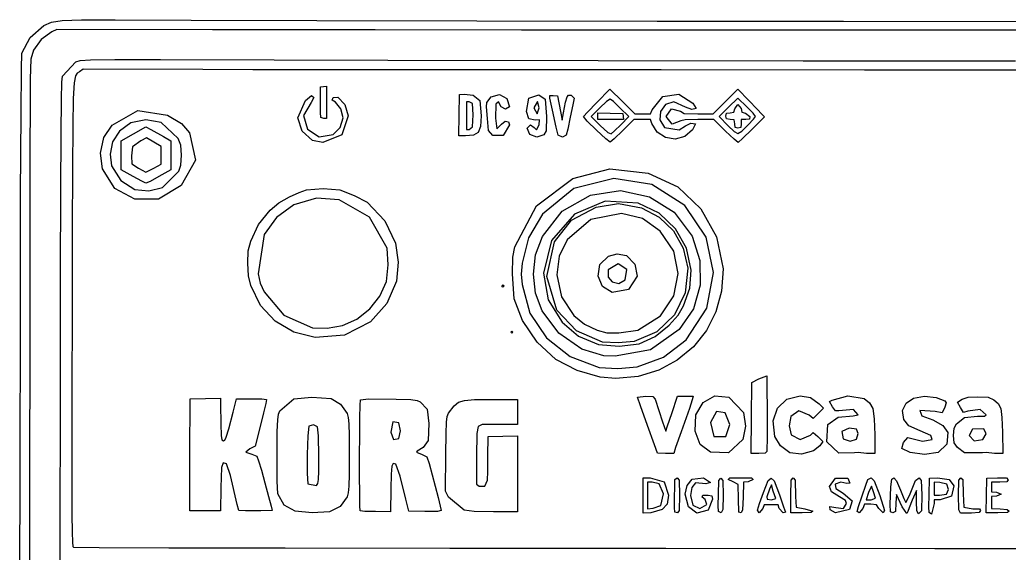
# Model space of a CAD drawing. Extents: x 0 to 149, y 0 to 89.
# Drawn here: x 0.08 to 38.05, y 68.61 to 89.1 of the extents above; entities that cross this region are included whole.
import ezdxf

# ---------------------------------------------------------------- set-up
doc = ezdxf.new("R2010")
doc.units = 0
doc.layers.get('0').update_dxf_attribs({"linetype": 'CONTINUOUS'})

msp = doc.modelspace()

# ---------------------------------------------------------------- linework, layer by layer
at = {"color": 0}
for p, q in [((0.47267, 88.422), (1.00597, 88.8877)), ((1.00597, 88.8877), (1.29122, 89.0115)), ((1.29122, 89.0115), (1.70463, 89.0778)), ((1.70463, 89.0778), (2.45153, 89.1025)), ((2.45153, 89.1025), (3.73863, 89.0997)), ((3.73863, 89.0997), (6.66006, 89.0901)), ((6.66006, 89.0901), (11.4722, 89.0778)), ((11.4722, 89.0778), (17.6168, 89.0655)), ((17.6168, 89.0655), (24.5401, 89.0531)), ((24.5401, 89.0531), (31.6866, 89.0432)), ((31.6866, 89.0432), (38.5011, 89.0351)), ((1.30638, 88.634), (0.89297, 88.3433)), ((1.49655, 88.7236), (1.30638, 88.634)), ((7.46622, 88.7155), (1.49655, 88.7236)), ((9.68072, 88.7141), (7.46622, 88.7155)), ((13.7115, 88.7113), (9.68072, 88.7141)), ((19.3284, 88.7084), (13.7115, 88.7113)), ((26.3054, 88.7056), (19.3284, 88.7084)), ((34.4096, 88.7028), (26.3054, 88.7056)), ((43.4164, 88.6989), (34.4096, 88.7028)), ((0.1571, 87.8141), (0.47267, 88.422)), ((0.89297, 88.3433), (0.60496, 87.9327)), ((0.13918, 87.2187), (0.1571, 87.8141)), ((0.60496, 87.9327), (0.49747, 87.5937)), ((0.49747, 87.5937), (0.47404, 86.8398)), ((1.71152, 86.9308), (2.23104, 87.4889)), ((2.23104, 87.4889), (2.39503, 87.5411)), ((2.39503, 87.5411), (2.7919, 87.5676)), ((2.7919, 87.5676), (3.71934, 87.5757)), ((3.71934, 87.5757), (5.47631, 87.5729)), ((5.47631, 87.5729), (14.2062, 87.5552)), ((14.2062, 87.5552), (22.2746, 87.54)), ((22.2746, 87.54), (30.146, 87.5288)), ((30.146, 87.5288), (38.293, 87.5206)), ((0.12402, 85.4742), (0.13918, 87.2187)), ((2.21037, 86.9516), (2.16076, 86.6743)), ((2.27928, 87.0493), (2.21037, 86.9516)), ((2.37436, 87.1015), (2.27928, 87.0493)), ((2.51354, 87.1996), (2.37436, 87.1015)), ((7.10653, 87.1883), (2.51354, 87.1996)), ((9.02476, 87.1859), (7.10653, 87.1883)), ((12.7427, 87.183), (9.02476, 87.1859)), ((18.0385, 87.1802), (12.7427, 87.183)), ((24.6944, 87.176), (18.0385, 87.1802)), ((32.49, 87.1732), (24.6944, 87.176)), ((41.2076, 87.1693), (32.49, 87.1732)), ((0.47404, 86.8398), (0.47129, 86.0076)), ((1.67569, 86.0407), (1.69085, 86.7089)), ((1.69085, 86.7089), (1.71152, 86.9308)), ((2.16076, 86.6743), (2.12907, 86.0806)), ((11.0422, 86.0048), (11.2682, 86.1935)), ((11.2682, 86.1935), (11.3605, 86.1205)), ((11.6114, 85.9511), (11.6141, 86.523)), ((11.6141, 86.523), (11.7312, 86.5367)), ((11.7312, 86.5367), (11.847, 86.5491)), ((11.847, 86.5491), (11.847, 85.3158)), ((16.9375, 85.4329), (16.9485, 86.2266)), ((16.9485, 86.2266), (17.1263, 86.239)), ((17.1263, 86.239), (17.4749, 86.2058)), ((17.4749, 86.2058), (17.7257, 86.0048)), ((18.1681, 86.1452), (18.4836, 86.2362)), ((18.4836, 86.2362), (18.7675, 86.0848)), ((19.615, 86.0901), (19.9898, 86.2196)), ((19.9898, 86.2196), (20.2448, 86.0584)), ((20.4129, 86.1935), (20.5507, 86.1977)), ((20.4184, 86.0915), (20.4129, 86.1935)), ((20.5507, 86.1977), (20.7147, 86.184)), ((21.0785, 86.1385), (21.1364, 86.202)), ((21.1364, 86.202), (21.2328, 86.2058)), ((21.2328, 86.2058), (21.3541, 86.0929)), ((22.2181, 85.9289), (22.7252, 86.4348)), ((22.7252, 86.4348), (23.2006, 85.9607)), ((24.751, 86.1508), (25.3711, 86.2499)), ((25.3711, 86.2499), (25.903, 85.9014)), ((27.1584, 85.9592), (27.6324, 86.432)), ((27.6324, 86.432), (28.0486, 86.0062)), ((0.47129, 86.0076), (0.46715, 83.9212)), ((1.66329, 84.7231), (1.67569, 86.0407)), ((2.12907, 86.0806), (2.10978, 85.0318)), ((10.7473, 85.3419), (11.0422, 86.0048)), ((11.2558, 85.9247), (10.9706, 85.4258)), ((11.3605, 86.1205), (11.2558, 85.9247)), ((11.6127, 85.5391), (11.6114, 85.9511)), ((12.0661, 86.0199), (12.1006, 86.1176)), ((12.1915, 85.9398), (12.0661, 86.0199)), ((12.1006, 86.1176), (12.2769, 86.1328)), ((12.3913, 85.6823), (12.1915, 85.9398)), ((12.2769, 86.1328), (12.5539, 85.8421)), ((12.5539, 85.8421), (12.6835, 85.4191)), ((17.3247, 85.9511), (17.2241, 85.9511)), ((17.2241, 85.9511), (17.2241, 84.8928)), ((17.4515, 85.8848), (17.3247, 85.9511)), ((17.4763, 85.4509), (17.4515, 85.8848)), ((17.7257, 86.0048), (17.7794, 85.4093)), ((17.9875, 85.7596), (17.9985, 85.9236)), ((17.9985, 85.9236), (18.1681, 86.1452)), ((18.3444, 85.8559), (18.3334, 85.3295)), ((18.4519, 85.9511), (18.3444, 85.8559)), ((18.5525, 85.761), (18.4519, 85.9511)), ((18.7675, 86.0848), (18.875, 85.7553)), ((19.5199, 85.5804), (19.615, 86.0901)), ((19.9485, 85.9688), (19.8065, 85.7155)), ((20.0091, 85.7236), (19.9485, 85.9688)), ((20.2448, 86.0584), (20.293, 85.393)), ((20.5204, 85.6297), (20.4184, 86.0915)), ((20.7147, 86.184), (20.8911, 85.2523)), ((20.9448, 85.5278), (21.0247, 85.9384)), ((21.0247, 85.9384), (21.0785, 86.1385)), ((21.2962, 85.834), (21.1998, 85.3627)), ((21.3541, 86.0929), (21.2962, 85.834)), ((21.8598, 85.5595), (22.2181, 85.9289)), ((22.5957, 85.9592), (22.3421, 85.7222)), ((22.728, 86.057), (22.5957, 85.9592)), ((22.8575, 85.9592), (22.728, 86.057)), ((23.1097, 85.7194), (22.8575, 85.9592)), ((23.2006, 85.9607), (23.6747, 85.4851)), ((24.3389, 85.6439), (24.751, 86.1508)), ((24.8543, 85.8421), (24.6655, 85.5804)), ((25.174, 85.9511), (24.8543, 85.8421)), ((25.6232, 85.7444), (25.174, 85.9511)), ((25.903, 85.9014), (26.0284, 85.6904)), ((26.6843, 85.4851), (27.1584, 85.9592)), ((27.638, 86.0972), (27.2783, 85.7402)), ((27.518, 85.6865), (27.638, 85.8449)), ((27.9769, 85.761), (27.638, 86.0972)), ((27.638, 85.8449), (27.7565, 85.689)), ((28.0486, 86.0062), (28.3683, 85.6753)), ((0.11024, 82.4135), (0.12402, 85.4742)), ((3.61872, 85.0593), (4.60541, 85.6216)), ((4.60541, 85.6216), (5.73952, 85.4385)), ((5.73952, 85.4385), (6.27835, 85.1147)), ((11.6237, 85.3475), (11.6127, 85.5391)), ((12.4823, 85.3309), (12.3913, 85.6823)), ((16.9251, 84.6391), (16.9375, 85.4329)), ((17.4515, 84.9877), (17.4763, 85.4509)), ((18.0275, 85.3115), (17.9875, 85.7596)), ((18.7165, 85.6629), (18.5525, 85.761)), ((18.875, 85.7553), (18.7165, 85.6629)), ((19.6095, 85.2978), (19.5199, 85.5804)), ((19.8065, 85.7155), (19.9306, 85.495)), ((19.9306, 85.495), (20.0091, 85.7236)), ((20.6568, 84.9782), (20.5204, 85.6297)), ((20.8911, 85.2523), (20.9448, 85.5278)), ((21.711, 85.3817), (21.8598, 85.5595)), ((22.3421, 85.7222), (22.0004, 85.3874)), ((22.2608, 85.4026), (22.2608, 85.5306)), ((22.2608, 85.5306), (22.7376, 85.5183)), ((22.7376, 85.5183), (23.2144, 85.5073)), ((23.4473, 85.3817), (23.1097, 85.7194)), ((23.2144, 85.5073), (23.2268, 85.3902)), ((23.6747, 85.4851), (24.2866, 85.4851)), ((24.2866, 85.4851), (24.3389, 85.6439)), ((24.6655, 85.5804), (24.6421, 85.2579)), ((24.886, 85.386), (25.0899, 85.6837)), ((25.0899, 85.6837), (25.4289, 85.5913)), ((25.4289, 85.5913), (25.5778, 85.5003)), ((25.5778, 85.5003), (26.0973, 85.4851)), ((25.8658, 85.6548), (25.6232, 85.7444)), ((26.0284, 85.6904), (25.8658, 85.6548)), ((26.0973, 85.4851), (26.6843, 85.4851)), ((27.2783, 85.7402), (26.9186, 85.3817)), ((27.1721, 85.4012), (27.1956, 85.5102)), ((27.1956, 85.5102), (27.3389, 85.5278)), ((27.3389, 85.5278), (27.4836, 85.55)), ((27.4836, 85.55), (27.518, 85.6865)), ((27.7565, 85.689), (27.7895, 85.5543)), ((27.7895, 85.5543), (27.926, 85.5197)), ((27.926, 85.5197), (28.0954, 85.3902)), ((28.2153, 85.514), (27.9769, 85.761)), ((28.3145, 85.3902), (28.2153, 85.514)), ((28.3683, 85.6753), (28.5585, 85.4756)), ((28.5585, 85.4756), (28.6549, 85.3722)), ((3.3004, 84.5785), (3.61872, 85.0593)), ((4.3367, 85.1475), (3.90948, 84.8279)), ((4.91822, 85.2622), (4.3367, 85.1475)), ((5.50115, 85.1574), (4.91822, 85.2622)), ((6.15431, 84.5481), (5.50115, 85.1574)), ((6.27835, 85.1147), (6.59529, 84.7644)), ((10.9127, 84.8293), (10.7473, 85.3419)), ((10.9706, 85.4258), (11.1139, 84.9023)), ((11.7437, 85.3158), (11.6237, 85.3475)), ((11.847, 85.3158), (11.7437, 85.3158)), ((12.3748, 84.9616), (12.4823, 85.3309)), ((12.6835, 85.4191), (12.4382, 84.6804)), ((17.7794, 85.4093), (17.756, 85.0043)), ((18.0633, 84.8487), (18.0275, 85.3115)), ((18.3334, 85.3295), (18.3872, 84.908)), ((18.3872, 84.908), (18.5594, 85.0911)), ((18.5594, 85.0911), (18.7096, 85.211)), ((18.8667, 85.065), (18.6325, 84.6529)), ((18.7096, 85.211), (18.8323, 85.1888)), ((18.8323, 85.1888), (18.8667, 85.065)), ((19.5516, 84.9341), (19.6756, 85.0621)), ((19.8603, 85.2413), (19.6095, 85.2978)), ((19.6756, 85.0621), (19.8134, 84.9672)), ((20.0215, 85.2551), (19.8603, 85.2413)), ((19.9113, 84.872), (20.0091, 85.0635)), ((20.0091, 85.0635), (20.0215, 85.2551)), ((20.293, 85.393), (20.2792, 84.8349)), ((21.1998, 85.3627), (21.1033, 84.9051)), ((21.8557, 85.2124), (21.711, 85.3817)), ((22.2085, 84.8639), (21.8557, 85.2124)), ((22.0004, 85.3874), (22.3504, 85.0374)), ((22.2608, 85.2745), (22.2608, 85.4026)), ((23.2406, 85.2745), (22.2608, 85.2745)), ((22.903, 84.8416), (23.14, 85.0706)), ((23.14, 85.0706), (23.4473, 85.3817)), ((23.6444, 85.2745), (23.2048, 84.8402)), ((23.2268, 85.3902), (23.2406, 85.2745)), ((24.2866, 85.2745), (23.6444, 85.2745)), ((24.3375, 85.1228), (24.2866, 85.2745)), ((24.5387, 84.7919), (24.3375, 85.1228)), ((24.6421, 85.2579), (24.8185, 84.9697)), ((25.1106, 85.0953), (24.886, 85.386)), ((25.4496, 85.2166), (25.1106, 85.0953)), ((25.6053, 85.2622), (25.4496, 85.2166)), ((26.0987, 85.2745), (25.6053, 85.2622)), ((25.6232, 85.0276), (25.8231, 85.1309)), ((25.8231, 85.1309), (26.0064, 85.1076)), ((26.0064, 85.1076), (25.8975, 84.8776)), ((26.7133, 85.2745), (26.0987, 85.2745)), ((27.1653, 84.8293), (26.7133, 85.2745)), ((26.9186, 85.3817), (27.2645, 85.0332)), ((27.197, 85.2936), (27.1721, 85.4012)), ((27.3417, 85.2745), (27.197, 85.2936)), ((27.4891, 85.2537), (27.3417, 85.2745)), ((27.5112, 85.1048), (27.4891, 85.2537)), ((27.5291, 84.9602), (27.5112, 85.1048)), ((27.7647, 85.1048), (27.7454, 84.9602)), ((27.937, 85.2745), (27.7647, 85.2745)), ((27.7647, 85.2745), (27.7647, 85.1048)), ((27.7799, 84.8237), (28.0293, 85.0706)), ((28.0817, 85.2911), (27.937, 85.2745)), ((28.0293, 85.0706), (28.2305, 85.2826)), ((28.0954, 85.3902), (28.0817, 85.2911)), ((28.6549, 85.3722), (28.1657, 84.89)), ((28.2305, 85.2826), (28.3145, 85.3902)), ((1.65227, 82.5581), (1.66329, 84.7231)), ((2.10978, 85.0318), (2.09875, 83.3949)), ((3.90948, 84.8279), (3.64077, 84.413)), ((3.97288, 84.4518), (4.44556, 84.7217)), ((4.44556, 84.7217), (4.91684, 84.9905)), ((4.91684, 84.9905), (5.11115, 84.8872)), ((5.11115, 84.8872), (5.59209, 84.6183)), ((6.59529, 84.7644), (6.82544, 83.7046)), ((11.3164, 84.4642), (10.9127, 84.8293)), ((11.1139, 84.9023), (11.57, 84.6116)), ((11.57, 84.6116), (12.1033, 84.6942)), ((12.4382, 84.6804), (11.7037, 84.3855)), ((12.1033, 84.6942), (12.3748, 84.9616)), ((17.2241, 84.8928), (17.3247, 84.8928)), ((17.3247, 84.8928), (17.4515, 84.9877)), ((17.672, 84.7714), (17.4914, 84.6653)), ((17.756, 85.0043), (17.672, 84.7714)), ((18.2301, 84.6624), (18.0633, 84.8487)), ((19.6564, 84.7012), (19.5516, 84.9341)), ((19.9182, 84.5965), (19.6564, 84.7012)), ((19.8134, 84.9672), (19.9113, 84.872)), ((20.1924, 84.6776), (19.9182, 84.5965)), ((20.2792, 84.8349), (20.1924, 84.6776)), ((20.7422, 84.6709), (20.6568, 84.9782)), ((21.1033, 84.9051), (21.0509, 84.6709)), ((22.5681, 84.5316), (22.2085, 84.8639)), ((22.3504, 85.0374), (22.6384, 84.7686)), ((22.6384, 84.7686), (22.7666, 84.7231)), ((22.7666, 84.7231), (22.903, 84.8416)), ((23.2048, 84.8402), (22.8851, 84.5316)), ((24.8543, 84.5827), (24.5387, 84.7919)), ((24.8185, 84.9697), (25.3766, 84.8706)), ((25.3766, 84.8706), (25.6232, 85.0276)), ((25.8975, 84.8776), (25.5998, 84.6197)), ((27.4919, 84.5192), (27.1653, 84.8293)), ((27.2645, 85.0332), (27.4891, 84.8099)), ((27.4891, 84.8099), (27.6297, 84.7383)), ((27.638, 84.9355), (27.5291, 84.9602)), ((27.6297, 84.7383), (27.7799, 84.8237)), ((27.7454, 84.9602), (27.638, 84.9355)), ((28.1657, 84.89), (27.8102, 84.5453)), ((3.18051, 83.9833), (3.3004, 84.5785)), ((3.64077, 84.413), (3.5512, 83.9378)), ((3.97288, 83.3423), (3.97288, 84.4518)), ((4.72253, 84.4476), (4.39872, 84.2271)), ((4.94164, 84.5647), (4.72253, 84.4476)), ((5.22002, 84.4021), (4.94164, 84.5647)), ((5.49698, 84.2409), (5.22002, 84.4021)), ((5.59209, 84.6183), (5.87872, 84.4518)), ((5.87872, 84.4518), (5.87872, 83.3367)), ((6.26043, 84.292), (6.15431, 84.5481)), ((11.7037, 84.3855), (11.3164, 84.4642)), ((17.1772, 84.6391), (16.9251, 84.6391)), ((17.4914, 84.6653), (17.1772, 84.6391)), ((18.6325, 84.6529), (18.2301, 84.6624)), ((20.9048, 84.5965), (20.7422, 84.6709)), ((21.0509, 84.6709), (20.9048, 84.5965)), ((22.7362, 84.3964), (22.5681, 84.5316)), ((22.8851, 84.5316), (22.7362, 84.3964)), ((25.2277, 84.5178), (24.8543, 84.5827)), ((25.5998, 84.6197), (25.2277, 84.5178)), ((27.6462, 84.395), (27.4919, 84.5192)), ((27.8102, 84.5453), (27.6462, 84.395)), ((0.46715, 83.9212), (0.46302, 80.735)), ((3.25217, 83.3727), (3.18051, 83.9833)), ((3.5512, 83.9378), (3.59943, 83.4912)), ((4.39872, 84.2271), (4.36287, 83.8824)), ((5.49698, 83.5547), (5.49698, 84.2409)), ((6.2811, 83.8976), (6.26043, 84.292)), ((4.36287, 83.8824), (4.37526, 83.5656)), ((4.37526, 83.5656), (4.62883, 83.4072)), ((5.21727, 83.3974), (5.49698, 83.5547)), ((6.26318, 83.5187), (6.2811, 83.8976)), ((6.82544, 83.7046), (6.27285, 82.7387)), ((2.09875, 83.3949), (2.09186, 81.0299)), ((3.72071, 82.6287), (3.25217, 83.3727)), ((3.59943, 83.4912), (3.95633, 82.9289)), ((4.42902, 83.0834), (3.97288, 83.3423)), ((4.62883, 83.4072), (4.90996, 83.2446)), ((4.90996, 83.2446), (5.21727, 83.3974)), ((5.87872, 83.3367), (5.4157, 83.0778)), ((5.55212, 82.6643), (6.18324, 83.2926)), ((6.18324, 83.2926), (6.26318, 83.5187)), ((21.3045, 83.0118), (22.7225, 83.3769)), ((22.7225, 83.3769), (24.197, 83.2171)), ((24.197, 83.2171), (25.3242, 82.6823)), ((3.95633, 82.9289), (4.49792, 82.5803)), ((4.75975, 82.9), (4.42902, 83.0834)), ((4.91822, 82.8216), (4.75975, 82.9)), ((5.07806, 82.8957), (4.91822, 82.8216)), ((5.4157, 83.0778), (5.07806, 82.8957)), ((19.9099, 81.9535), (21.3045, 83.0118)), ((22.8755, 83.0118), (21.3334, 82.6174)), ((24.3334, 82.78), (22.8755, 83.0118)), ((25.6012, 81.9644), (24.3334, 82.78)), ((0.09922, 77.8686), (0.11024, 82.4135)), ((1.644, 79.3433), (1.65227, 82.5581)), ((4.49241, 82.2067), (3.72071, 82.6287)), ((4.49792, 82.5803), (5.02433, 82.5377)), ((5.02433, 82.5377), (5.55212, 82.6643)), ((6.27285, 82.7387), (5.39503, 82.2124)), ((10.4235, 82.3062), (10.7942, 82.4713)), ((10.7942, 82.4713), (11.0849, 82.5694)), ((11.0849, 82.5694), (11.7216, 82.623)), ((11.7216, 82.623), (12.3555, 82.568)), ((12.3555, 82.568), (12.915, 82.3599)), ((21.3334, 82.6174), (20.1428, 81.6391)), ((21.9756, 82.3722), (23.1331, 82.5405)), ((23.1331, 82.5405), (24.2397, 82.3048)), ((25.3242, 82.6823), (26.2172, 81.8402)), ((5.39503, 82.2124), (4.49241, 82.2067)), ((9.68347, 81.7866), (10.0183, 82.0773)), ((10.0183, 82.0773), (10.4235, 82.3062)), ((11.4612, 82.2523), (10.5958, 81.9947)), ((12.3334, 82.1835), (11.4612, 82.2523)), ((13.4979, 81.5192), (12.3334, 82.1835)), ((12.915, 82.3599), (13.4042, 82.0995)), ((13.4042, 82.0995), (14.0822, 81.3841)), ((20.8883, 81.7467), (21.9756, 82.3722)), ((22.5392, 82.1323), (21.3637, 81.6405)), ((22.1919, 81.9108), (23.0546, 82.0484)), ((23.8097, 82.0635), (22.5392, 82.1323)), ((23.0546, 82.0484), (23.9338, 81.8762)), ((24.6118, 81.6737), (23.8097, 82.0635)), ((24.2397, 82.3048), (25.1906, 81.7093)), ((9.23286, 81.2341), (9.68347, 81.7866)), ((10.5958, 81.9947), (9.92875, 81.5082)), ((19.0789, 80.385), (19.9099, 81.9535)), ((20.1428, 81.6391), (19.5971, 80.7268)), ((20.1304, 80.7847), (20.8883, 81.7467)), ((21.3637, 81.6405), (20.4763, 80.6249)), ((21.2535, 81.4063), (22.1919, 81.9108)), ((23.1717, 81.661), (21.9976, 81.4282)), ((23.9737, 81.4641), (23.1717, 81.661)), ((23.9338, 81.8762), (24.62, 81.5206)), ((25.2457, 81.0782), (24.6118, 81.6737)), ((25.1906, 81.7093), (25.8796, 80.7942)), ((26.4211, 80.7558), (25.6012, 81.9644)), ((26.2172, 81.8402), (26.818, 80.7667)), ((9.92875, 81.5082), (9.45473, 80.8563)), ((14.1731, 80.3342), (13.4979, 81.5192)), ((14.0822, 81.3841), (14.5011, 80.5229)), ((20.5934, 80.5766), (21.2535, 81.4063)), ((21.9976, 81.4282), (21.0826, 80.651)), ((24.6572, 80.9777), (23.9737, 81.4641)), ((24.62, 81.5206), (25.1657, 80.9914)), ((2.09186, 81.0299), (2.08635, 77.7998)), ((8.93794, 80.596), (9.23286, 81.2341)), ((25.174, 80.2199), (24.6572, 80.9777)), ((25.1657, 80.9914), (25.5405, 80.3257)), ((25.6687, 80.3314), (25.2457, 81.0782)), ((0.46302, 80.735), (0.45889, 76.6039)), ((8.84287, 80.2294), (8.93794, 80.596)), ((9.45473, 80.8563), (9.22182, 79.3475)), ((14.5011, 80.5229), (14.5989, 79.7966)), ((19.5971, 80.7268), (19.3504, 79.75)), ((19.8617, 80.0724), (20.1304, 80.7847)), ((20.4763, 80.6249), (20.1745, 79.3679)), ((20.3013, 79.2455), (20.5934, 80.5766)), ((21.0826, 80.651), (20.7794, 80.0294)), ((25.8796, 80.7942), (26.18, 79.8615)), ((26.7036, 79.3916), (26.4211, 80.7558)), ((26.818, 80.7667), (27.0647, 79.5376)), ((8.8277, 79.75), (8.84287, 80.2294)), ((14.22, 79.6932), (14.1731, 80.3342)), ((18.9976, 79.9828), (19.0789, 80.385)), ((25.3476, 79.3641), (25.174, 80.2199)), ((25.5405, 80.3257), (25.7169, 79.5609)), ((25.8423, 79.4812), (25.6687, 80.3314)), ((8.84975, 79.273), (8.8277, 79.75)), ((14.5989, 79.7966), (14.5355, 79.0635)), ((18.9825, 79.3475), (18.9976, 79.9828)), ((19.3504, 79.75), (19.3228, 79.3351)), ((19.7928, 79.3267), (19.8617, 80.0724)), ((20.7794, 80.0294), (20.6871, 79.3048)), ((22.3366, 79.7031), (22.6632, 80.0294)), ((22.6632, 80.0294), (23.005, 80.1095)), ((23.005, 80.1095), (23.3591, 80.0474)), ((23.3591, 80.0474), (23.6816, 79.7126)), ((26.18, 79.8615), (26.191, 78.9107)), ((14.1525, 79.0512), (14.22, 79.6932)), ((20.1745, 79.3679), (20.3536, 78.3498)), ((22.2718, 79.2551), (22.3366, 79.7031)), ((22.6605, 79.4964), (22.6508, 79.2208)), ((23.0353, 79.7278), (22.6605, 79.4964)), ((23.3715, 79.5129), (23.0353, 79.7278)), ((23.3095, 79.1161), (23.3715, 79.5129)), ((23.6816, 79.7126), (23.7725, 79.2551)), ((25.1768, 78.504), (25.3476, 79.3641)), ((25.7169, 79.5609), (25.615, 78.6116)), ((25.79, 78.7947), (25.8423, 79.4812)), ((26.4445, 78.0246), (26.7036, 79.3916)), ((27.0647, 79.5376), (27.0095, 78.6804)), ((1.63711, 74.8799), (1.644, 79.3433)), ((8.94073, 78.9023), (8.84975, 79.273)), ((9.22182, 79.3475), (9.30314, 78.9891)), ((9.30314, 78.9891), (9.44922, 78.6515)), ((13.8975, 78.4916), (14.1525, 79.0512)), ((14.5355, 79.0635), (14.1663, 78.2066)), ((19.0541, 78.3816), (18.9825, 79.3475)), ((19.3228, 79.3351), (19.3518, 78.9368)), ((19.8617, 78.6059), (19.7928, 79.3267)), ((20.683, 77.9515), (20.3013, 79.2455)), ((20.6871, 79.3048), (20.8594, 78.4585)), ((22.4414, 78.8539), (22.2718, 79.2551)), ((22.6508, 79.2208), (22.8134, 79.0317)), ((22.8134, 79.0317), (23.0628, 78.9795)), ((23.0628, 78.9795), (23.3095, 79.1161)), ((23.7725, 79.2551), (23.4349, 78.7411)), ((9.31556, 78.1346), (8.94073, 78.9023)), ((9.44922, 78.6515), (10.2058, 77.7572)), ((18.5787, 78.8818), (18.6201, 78.9245)), ((18.6201, 78.8388), (18.5787, 78.8818)), ((18.6201, 78.9245), (18.6628, 78.8818)), ((18.6628, 78.8818), (18.6201, 78.8388)), ((19.3518, 78.9368), (19.6522, 77.8344)), ((20.1221, 77.9254), (19.8617, 78.6059)), ((22.8162, 78.6268), (22.4414, 78.8539)), ((23.4349, 78.7411), (22.8162, 78.6268)), ((25.615, 78.6116), (25.1961, 77.7656)), ((25.553, 78.1195), (25.79, 78.7947)), ((26.191, 78.9107), (25.925, 78.0052)), ((27.0095, 78.6804), (26.7904, 77.8838)), ((13.5062, 77.997), (13.8975, 78.4916)), ((19.3697, 77.5547), (19.0541, 78.3816)), ((20.3536, 78.3498), (20.8966, 77.4859)), ((20.8594, 78.4585), (21.3362, 77.7406)), ((24.66, 77.7296), (25.1768, 78.504)), ((0.08819, 71.6746), (0.09922, 77.8686)), ((9.87778, 77.5257), (9.31556, 78.1346)), ((13.0156, 77.6069), (13.5062, 77.997)), ((14.1663, 78.2066), (13.5351, 77.5049)), ((20.7643, 77.0601), (20.1221, 77.9254)), ((21.4464, 77.1564), (20.683, 77.9515)), ((25.3421, 77.7558), (25.553, 78.1195)), ((25.925, 78.0052), (25.3876, 77.2114)), ((25.6453, 76.8078), (26.4445, 78.0246)), ((26.7904, 77.8838), (26.4239, 77.1645)), ((2.08635, 77.7998), (2.07946, 74.9515)), ((10.5888, 77.1042), (9.87778, 77.5257)), ((10.2058, 77.7572), (11.3041, 77.2763)), ((12.4671, 77.3589), (13.0156, 77.6069)), ((13.5351, 77.5049), (12.5429, 76.9867)), ((19.9292, 76.7235), (19.3697, 77.5547)), ((19.6522, 77.8344), (20.2916, 76.8837)), ((20.8966, 77.4859), (21.5208, 76.9482)), ((21.3362, 77.7406), (21.751, 77.4072)), ((23.7932, 77.1811), (24.66, 77.7296)), ((25.1961, 77.7656), (24.5194, 77.1137)), ((24.9962, 77.3783), (25.3421, 77.7558)), ((11.4157, 76.8985), (10.5888, 77.1042)), ((11.3041, 77.2763), (11.8677, 77.2612)), ((11.8677, 77.2612), (12.4671, 77.3589)), ((18.9163, 77.1042), (18.9591, 77.1454)), ((18.9591, 77.0611), (18.9163, 77.1042)), ((18.9591, 77.1454), (19.0018, 77.1042)), ((19.0018, 77.1042), (18.9591, 77.0611)), ((22.4372, 76.7263), (21.4464, 77.1564)), ((21.751, 77.4072), (22.2374, 77.1783)), ((22.2374, 77.1783), (22.5998, 77.0777)), ((23.0656, 77.0763), (23.7946, 77.1811)), ((24.5194, 77.1137), (23.654, 76.7415)), ((23.7946, 77.1811), (23.7932, 77.1811)), ((25.3876, 77.2114), (24.2824, 76.4219)), ((24.463, 76.9401), (24.9962, 77.3783)), ((26.4239, 77.1645), (25.925, 76.5404)), ((12.5429, 76.9867), (11.4157, 76.8985)), ((20.6527, 76.0596), (19.9292, 76.7235)), ((20.2916, 76.8837), (21.2011, 76.164)), ((21.6504, 76.4565), (20.7643, 77.0601)), ((21.5208, 76.9482), (22.2829, 76.6339)), ((23.0408, 76.6893), (22.4372, 76.7263)), ((22.5998, 77.0777), (23.0656, 77.0763)), ((23.654, 76.7415), (23.0408, 76.6893)), ((23.8483, 76.6604), (24.463, 76.9401)), ((24.7785, 76.1407), (25.6453, 76.8078)), ((0.45889, 76.6039), (0.45338, 71.6827)), ((22.4937, 76.2014), (21.6504, 76.4565)), ((22.2829, 76.6339), (23.0794, 76.5651)), ((24.2824, 76.4219), (22.9306, 76.1767)), ((23.0794, 76.5651), (23.8483, 76.6604)), ((25.925, 76.5404), (25.3104, 76.0278)), ((21.4726, 75.631), (20.6527, 76.0596)), ((21.2011, 76.164), (22.3063, 75.752)), ((22.9306, 76.1767), (22.4937, 76.2014)), ((23.7725, 75.7728), (24.7785, 76.1407)), ((25.3104, 76.0278), (24.598, 75.6447)), ((22.3477, 75.3745), (21.4726, 75.631)), ((22.3063, 75.752), (23.0284, 75.7135)), ((23.0284, 75.7135), (23.7725, 75.7728)), ((24.598, 75.6447), (23.8042, 75.4063)), ((22.9457, 75.3304), (22.3477, 75.3745)), ((23.8042, 75.4063), (22.9457, 75.3304)), ((28.1671, 75.1777), (28.4413, 75.311)), ((28.4413, 75.311), (28.7404, 75.4295)), ((28.7404, 75.4295), (28.7514, 75.008)), ((1.63022, 68.9652), (1.63711, 74.8799)), ((2.07946, 74.9515), (2.07532, 72.7812)), ((28.1561, 73.8117), (28.1671, 75.1777)), ((28.7514, 75.008), (28.7555, 74.0682)), ((6.60908, 72.3939), (6.61871, 74.5423)), ((6.61871, 74.5423), (7.20164, 74.5546)), ((7.20164, 74.5546), (7.78316, 74.5656)), ((7.78316, 74.5656), (7.78454, 74.3423)), ((8.26685, 74.035), (8.39914, 74.5423)), ((8.39914, 74.5423), (8.96278, 74.5437)), ((8.96278, 74.5437), (9.36378, 74.5381)), ((9.36378, 74.5381), (9.54155, 74.5187)), ((9.54155, 74.5187), (9.51675, 74.3589)), ((10.0555, 74.0805), (10.5971, 74.5451)), ((10.5971, 74.5451), (11.2834, 74.6069)), ((11.2834, 74.6069), (12.022, 74.5628)), ((12.022, 74.5628), (12.3803, 74.3384)), ((13.1368, 74.3066), (13.1492, 74.501)), ((13.1492, 74.501), (13.4565, 74.5409)), ((13.4565, 74.5409), (14.5149, 74.5314)), ((14.5149, 74.5314), (15.0799, 74.5162)), ((15.0799, 74.5162), (15.3293, 74.4844)), ((15.3293, 74.4844), (15.4464, 74.4266)), ((15.4464, 74.4266), (15.7097, 74.1468)), ((16.9154, 74.41), (17.1414, 74.4844)), ((17.1414, 74.4844), (17.5273, 74.5162)), ((17.5273, 74.5162), (18.1749, 74.5215)), ((18.1749, 74.5215), (19.1713, 74.5215)), ((19.1713, 74.5215), (19.1713, 73.5528)), ((23.7849, 74.6083), (24.0978, 74.6485)), ((23.8966, 74.2735), (23.7849, 74.6083)), ((24.0978, 74.6485), (24.3733, 74.6333)), ((24.3733, 74.6333), (24.4547, 74.5324)), ((24.4547, 74.5324), (24.7399, 73.6604)), ((25.0968, 73.9828), (25.3132, 74.6485)), ((25.3132, 74.6485), (25.9126, 74.6485)), ((25.8851, 74.512), (25.7817, 74.1743)), ((25.9126, 74.6485), (25.8851, 74.512)), ((26.3026, 74.4086), (26.7518, 74.6622)), ((26.7518, 74.6622), (27.2907, 74.6054)), ((27.2907, 74.6054), (27.8501, 74.0255)), ((29.1565, 74.1909), (29.5121, 74.53)), ((29.5121, 74.53), (30.0233, 74.658)), ((30.0233, 74.658), (30.4216, 74.5931)), ((30.4216, 74.5931), (30.7509, 74.3493)), ((31.1561, 74.4375), (31.2498, 74.4982)), ((31.2663, 74.2431), (31.1561, 74.4375)), ((31.2498, 74.4982), (31.8602, 74.6622)), ((31.8602, 74.6622), (32.4749, 74.5546)), ((32.4749, 74.5546), (32.6885, 74.3962)), ((34.0872, 74.3783), (34.3765, 74.5755)), ((34.3765, 74.5755), (34.7927, 74.6485)), ((34.7927, 74.6485), (35.2406, 74.5945)), ((35.2406, 74.5945), (35.5741, 74.4636)), ((35.5741, 74.4636), (35.6334, 74.3878)), ((36.062, 74.4195), (36.2423, 74.53)), ((36.2423, 74.53), (36.467, 74.6069)), ((36.467, 74.6069), (36.8473, 74.6248)), ((36.8473, 74.6248), (37.236, 74.6097)), ((37.236, 74.6097), (37.4551, 74.5077)), ((37.4551, 74.5077), (37.6245, 74.3673)), ((7.78454, 74.3423), (7.79141, 73.5651)), ((9.51675, 74.3589), (9.43405, 74.0089)), ((10.0032, 73.9539), (10.0555, 74.0805)), ((12.3803, 74.3384), (12.638, 73.9814)), ((13.1272, 73.8202), (13.1368, 74.3066)), ((15.7097, 74.1468), (15.7772, 73.5983)), ((16.5323, 73.9923), (16.7432, 74.2763)), ((16.7432, 74.2763), (16.9154, 74.41)), ((24.1667, 73.5238), (23.8966, 74.2735)), ((25.7817, 74.1743), (25.4565, 73.273)), ((26.0215, 73.9292), (26.3026, 74.4086)), ((26.8125, 74.0558), (26.5851, 73.63)), ((27.1515, 74.0022), (26.8125, 74.0558)), ((28.7555, 74.0682), (28.7528, 73.0843)), ((28.9925, 73.6946), (29.1565, 74.1909)), ((29.9737, 74.0791), (29.6678, 73.8628)), ((30.3747, 73.9179), (29.9737, 74.0791)), ((30.9163, 74.1811), (30.5222, 73.787)), ((30.7509, 74.3493), (30.9163, 74.1811)), ((31.3779, 74.0819), (31.2663, 74.2431)), ((31.5061, 74.0777), (31.3779, 74.0819)), ((32.0766, 74.1331), (31.5061, 74.0777)), ((32.2516, 73.9235), (32.0766, 74.1331)), ((32.6885, 74.3962), (32.8125, 74.1673)), ((32.8125, 74.1673), (32.8704, 73.7817)), ((33.9535, 74.0904), (34.0872, 74.3783)), ((34.0031, 73.7443), (33.9535, 74.0904)), ((35.2034, 74.0558), (34.6218, 74.0971)), ((34.6218, 74.0971), (34.699, 73.8932)), ((35.4707, 74.0033), (35.2034, 74.0558)), ((35.5755, 74.2199), (35.4707, 74.0033)), ((35.6334, 74.3878), (35.5755, 74.2199)), ((36.1721, 74.2086), (36.062, 74.4195)), ((36.2934, 74.0131), (36.1721, 74.2086)), ((36.4575, 74.0763), (36.2934, 74.0131)), ((36.9302, 74.1317), (36.4575, 74.0763)), ((37.163, 73.9359), (36.9302, 74.1317)), ((37.6245, 74.3673), (37.7211, 74.1687)), ((37.7211, 74.1687), (37.7694, 73.8283)), ((8.09734, 73.3972), (8.26685, 74.035)), ((9.43405, 74.0089), (9.21219, 73.1241)), ((9.95909, 73.2868), (9.97423, 73.7334)), ((9.97423, 73.7334), (10.0032, 73.9539)), ((12.638, 73.9814), (12.678, 73.8325)), ((12.678, 73.8325), (12.7014, 73.5845)), ((13.1217, 73.1407), (13.1272, 73.8202)), ((14.395, 73.6671), (14.3123, 73.2677)), ((14.6182, 73.623), (14.395, 73.6671)), ((16.451, 73.648), (16.4799, 73.8671)), ((16.4799, 73.8671), (16.5323, 73.9923)), ((24.9397, 73.5087), (25.0968, 73.9828)), ((25.9926, 73.3033), (26.0215, 73.9292)), ((27.3196, 73.5637), (27.1515, 74.0022)), ((27.8501, 74.0255), (27.9287, 73.4991)), ((28.1451, 72.4475), (28.1561, 73.8117)), ((29.0546, 73.0994), (28.9925, 73.6946)), ((29.6678, 73.8628), (29.6072, 73.503)), ((30.5222, 73.787), (30.3747, 73.9179)), ((31.0913, 73.5556), (31.4785, 73.8434)), ((31.4785, 73.8434), (32.0559, 73.8918)), ((32.0559, 73.8918), (32.2516, 73.9235)), ((32.8704, 73.7817), (32.8855, 73.1559)), ((34.1988, 73.5044), (34.0031, 73.7443)), ((34.699, 73.8932), (35.1096, 73.7348)), ((35.1096, 73.7348), (35.5039, 73.5224)), ((36.0179, 73.5789), (36.3361, 73.823)), ((36.3361, 73.823), (36.8254, 73.8794)), ((36.8254, 73.8794), (37.1038, 73.8808)), ((37.1038, 73.8808), (37.163, 73.9359)), ((37.7694, 73.8283), (37.7899, 73.2621)), ((7.79141, 73.5651), (7.80658, 73.1421)), ((8.00227, 73.0705), (8.09734, 73.3972)), ((9.9508, 72.4821), (9.95909, 73.2868)), ((11.1731, 73.4882), (11.129, 73.127)), ((11.3482, 73.5471), (11.1731, 73.4882)), ((11.5066, 73.466), (11.3482, 73.5471)), ((11.5383, 73.1255), (11.5066, 73.466)), ((12.7014, 73.5845), (12.711, 73.1365)), ((14.6169, 73.0222), (14.683, 73.309)), ((14.683, 73.309), (14.6182, 73.623)), ((15.7772, 73.5983), (15.7455, 72.9492)), ((16.4358, 73.207), (16.451, 73.648)), ((17.6651, 73.4868), (17.6155, 73.2095)), ((17.8249, 73.5556), (17.6651, 73.4868)), ((18.4478, 73.5612), (17.8249, 73.5556)), ((19.1713, 73.5528), (18.4478, 73.5612)), ((24.4354, 72.7826), (24.1667, 73.5238)), ((24.7399, 73.6604), (24.8667, 73.3019)), ((24.8667, 73.3019), (24.9397, 73.5087)), ((26.1855, 72.7964), (25.9926, 73.3033)), ((26.5851, 73.63), (26.7064, 73.1037)), ((27.1666, 73.0966), (27.3196, 73.5637)), ((27.9287, 73.4991), (27.8185, 72.9767)), ((29.6072, 73.503), (29.6843, 73.1587)), ((31.0527, 72.8885), (31.0913, 73.5556)), ((31.9112, 73.4205), (31.6288, 73.2938)), ((31.6288, 73.2938), (31.6701, 73.0141)), ((32.1882, 73.3806), (31.9112, 73.4205)), ((32.2516, 73.2095), (32.1882, 73.3806)), ((34.6246, 73.3143), (34.1988, 73.5044)), ((35.0435, 73.134), (34.6246, 73.3143)), ((35.5039, 73.5224), (35.687, 73.2469)), ((35.9145, 73.1365), (35.9322, 73.4124)), ((35.9322, 73.4124), (36.0179, 73.5789)), ((36.6391, 73.3806), (36.5054, 73.1312)), ((37.0678, 73.3944), (36.6391, 73.3806)), ((37.163, 73.2056), (37.0678, 73.3944)), ((7.80658, 73.1421), (7.83689, 72.9686)), ((7.83689, 72.9686), (7.88928, 72.934)), ((7.88928, 72.934), (7.94438, 72.9506)), ((7.94438, 72.9506), (8.00227, 73.0705)), ((9.21219, 73.1241), (9.11296, 72.722)), ((11.129, 73.127), (11.1042, 72.4034)), ((11.5507, 72.3441), (11.5383, 73.1255)), ((12.711, 73.1365), (12.7138, 72.3829)), ((13.1175, 72.365), (13.1217, 73.1407)), ((14.3123, 73.2677), (14.4157, 72.9767)), ((14.4157, 72.9767), (14.6169, 73.0222)), ((15.7455, 72.9492), (15.5622, 72.6793)), ((16.4276, 72.4105), (16.4358, 73.207)), ((17.6155, 73.2095), (17.6044, 72.3346)), ((18.0413, 72.3417), (18.0496, 73.1037)), ((18.0496, 73.1037), (18.6104, 73.1146)), ((18.6104, 73.1146), (19.1713, 73.127)), ((19.1713, 73.127), (19.1713, 70.2028)), ((25.4565, 73.273), (25.2443, 72.6694)), ((26.7064, 73.1037), (27.1666, 73.0966)), ((27.8185, 72.9767), (27.2755, 72.474)), ((28.7528, 73.0843), (28.7431, 72.5205)), ((29.2751, 72.7371), (29.0546, 73.0994)), ((29.6843, 73.1587), (30.0247, 72.9865)), ((30.0247, 72.9865), (30.4202, 73.1502)), ((30.4202, 73.1502), (30.5235, 73.255)), ((30.5235, 73.255), (30.7068, 73.0938)), ((30.7068, 73.0938), (30.8929, 72.9079)), ((30.8929, 72.9079), (30.7812, 72.7438)), ((31.6701, 73.0141), (31.9416, 72.9245)), ((31.9416, 72.9245), (32.1882, 72.9975)), ((32.1882, 72.9975), (32.2516, 73.2095)), ((32.8855, 73.1559), (32.8869, 72.4475)), ((33.9865, 72.868), (34.1547, 73.0567)), ((34.1547, 73.0567), (34.7252, 72.916)), ((34.7252, 72.916), (35.0918, 72.9809)), ((35.0918, 72.9809), (35.0435, 73.134)), ((35.687, 73.2469), (35.6581, 72.8017)), ((35.935, 72.8543), (35.9145, 73.1365)), ((36.5054, 73.1312), (36.697, 72.9259)), ((36.697, 72.9259), (37.0374, 72.9767)), ((37.0374, 72.9767), (37.163, 73.2056)), ((37.7899, 73.2621), (37.8051, 72.4475)), ((2.07532, 72.7812), (2.07532, 71.1962)), ((8.91039, 72.6211), (8.75743, 72.4987)), ((9.11296, 72.722), (8.91039, 72.6211)), ((15.3307, 72.5318), (15.3045, 72.4944)), ((15.5622, 72.6793), (15.3307, 72.5318)), ((24.547, 72.4627), (24.4354, 72.7826)), ((25.2443, 72.6694), (25.1726, 72.4475)), ((26.5796, 72.493), (26.1855, 72.7964)), ((29.6278, 72.4697), (29.2751, 72.7371)), ((30.5318, 72.547), (30.0729, 72.4172)), ((30.7812, 72.7438), (30.5318, 72.547)), ((31.5033, 72.4517), (31.0527, 72.8885)), ((33.9301, 72.6338), (33.9865, 72.868)), ((34.2415, 72.4821), (33.9301, 72.6338)), ((35.6581, 72.8017), (35.3247, 72.4849)), ((36.062, 72.6793), (35.935, 72.8543)), ((36.3375, 72.4683), (36.062, 72.6793)), ((6.59804, 70.2455), (6.60908, 72.3939)), ((8.75743, 72.4987), (8.97654, 72.4242)), ((8.97654, 72.4242), (9.17635, 72.347)), ((9.17635, 72.347), (9.24387, 72.1678)), ((9.24387, 72.1678), (9.34724, 71.8097)), ((9.95218, 71.3853), (9.9508, 72.4821)), ((11.1042, 72.4034), (11.1042, 71.6717)), ((11.548, 71.7656), (11.5507, 72.3441)), ((12.7138, 72.3829), (12.711, 71.6347)), ((13.1175, 71.5906), (13.1175, 72.365)), ((15.3045, 72.4944), (15.5195, 72.4048)), ((15.5195, 72.4048), (15.6959, 72.3138)), ((15.6959, 72.3138), (15.7854, 72.0658)), ((16.4138, 70.9979), (16.4276, 72.4105)), ((17.6044, 72.3346), (17.6044, 71.2639)), ((18.0344, 71.7571), (18.0413, 72.3417)), ((24.8598, 72.4475), (24.547, 72.4627)), ((25.1726, 72.4475), (24.8598, 72.4475)), ((27.2755, 72.474), (26.5796, 72.493)), ((28.4413, 72.4475), (28.1451, 72.4475)), ((28.6852, 72.4613), (28.4413, 72.4475)), ((28.7431, 72.5205), (28.6852, 72.4613)), ((30.0729, 72.4172), (29.6278, 72.4697)), ((32.1055, 72.4655), (31.5033, 72.4517)), ((32.2516, 72.4877), (32.1055, 72.4655)), ((32.5699, 72.4475), (32.2516, 72.4877)), ((32.8869, 72.4475), (32.5699, 72.4475)), ((34.7996, 72.4076), (34.2415, 72.4821)), ((35.3247, 72.4849), (34.7996, 72.4076)), ((37.0156, 72.4655), (36.3375, 72.4683)), ((37.163, 72.4877), (37.0156, 72.4655)), ((37.484, 72.4475), (37.163, 72.4877)), ((37.8051, 72.4475), (37.484, 72.4475)), ((7.81484, 71.9007), (7.79279, 71.1412)), ((7.88098, 72.0824), (7.81484, 71.9007)), ((8.01606, 72.0506), (7.88098, 72.0824)), ((8.15936, 71.5945), (8.01606, 72.0506)), ((9.34724, 71.8097), (9.47953, 71.3133)), ((11.5383, 71.4431), (11.548, 71.7656)), ((14.3536, 71.9529), (14.3247, 71.647)), ((14.4102, 72.0644), (14.3536, 71.9529)), ((14.5052, 72.0397), (14.4102, 72.0644)), ((14.6761, 71.5754), (14.5052, 72.0397)), ((15.7854, 72.0658), (16.1286, 70.7552)), ((0.07717, 63.664), (0.08819, 71.6746)), ((0.45338, 71.6827), (0.44786, 66.125)), ((8.42395, 70.4906), (8.15936, 71.5945)), ((9.98252, 70.8903), (9.95218, 71.3853)), ((11.1042, 71.6717), (11.1359, 71.2858)), ((11.5135, 71.2914), (11.5383, 71.4431)), ((12.711, 71.6347), (12.7, 71.1853)), ((13.1217, 70.9126), (13.1175, 71.5906)), ((14.3247, 71.647), (14.3109, 71.0918)), ((14.8883, 70.6907), (14.6761, 71.5754)), ((17.9228, 71.1951), (18.0303, 71.4209)), ((18.0303, 71.4209), (18.0344, 71.7571)), ((23.9971, 70.8339), (23.9971, 71.5162)), ((23.9971, 71.5162), (24.2741, 71.5162)), ((24.2741, 71.5162), (24.8061, 71.3602)), ((25.2098, 71.1634), (25.2195, 71.4417)), ((25.2195, 71.4417), (25.3091, 71.5162)), ((25.3091, 71.5162), (25.3821, 71.4209)), ((25.3821, 71.4209), (25.3945, 70.8381)), ((25.6921, 71.2114), (25.8864, 71.4597)), ((25.8864, 71.4597), (26.3122, 71.5148)), ((26.3122, 71.5148), (26.5796, 71.3274)), ((26.8855, 70.8822), (26.9062, 71.4058)), ((26.9062, 71.4058), (26.982, 71.4939)), ((26.982, 71.4939), (27.0536, 71.4029)), ((27.0536, 71.4029), (27.0661, 70.8395)), ((27.2645, 71.4417), (27.3306, 71.5049)), ((27.4546, 71.355), (27.2645, 71.4417)), ((27.3306, 71.5049), (27.744, 71.5162)), ((27.744, 71.5162), (28.1547, 71.5049)), ((28.2222, 71.4417), (28.0307, 71.355)), ((28.1547, 71.5049), (28.2222, 71.4417)), ((28.6122, 70.9443), (28.7955, 71.4058)), ((28.7955, 71.4058), (28.9126, 71.4939)), ((28.9126, 71.4939), (29.0325, 71.3948)), ((29.0325, 71.3948), (29.2351, 70.86)), ((29.6692, 70.8381), (29.6802, 71.4209)), ((29.6802, 71.4209), (29.7546, 71.5162)), ((29.7546, 71.5162), (29.8345, 71.4237)), ((29.8345, 71.4237), (29.8414, 70.7954)), ((31.1519, 71.18), (31.3821, 71.501)), ((31.3821, 71.501), (31.8492, 71.4925)), ((31.8492, 71.4925), (31.9333, 71.3024)), ((32.5479, 71.228), (32.6223, 71.4446)), ((32.6223, 71.4446), (32.7477, 71.5077)), ((32.7477, 71.5077), (32.8704, 71.3892)), ((32.8704, 71.3892), (33.0784, 70.8283)), ((33.507, 71.1687), (33.5428, 71.4622)), ((33.5428, 71.4622), (33.6186, 71.5077)), ((33.6186, 71.5077), (33.7206, 71.4005)), ((33.7206, 71.4005), (33.8763, 71.042)), ((34.2153, 70.8258), (34.451, 71.4015)), ((34.451, 71.4015), (34.5915, 71.5077)), ((34.5915, 71.5077), (34.6742, 71.4128)), ((34.6742, 71.4128), (34.6976, 70.86)), ((34.9705, 70.8614), (34.9829, 71.4939)), ((34.9829, 71.4939), (35.3, 71.5063)), ((35.3, 71.5063), (35.7396, 71.447)), ((35.7396, 71.447), (35.916, 71.2004)), ((36.1047, 70.841), (36.1156, 71.4209)), ((36.1156, 71.4209), (36.1887, 71.5162)), ((36.1887, 71.5162), (36.2726, 71.4431)), ((36.2726, 71.4431), (36.2797, 70.9013)), ((37.1725, 70.8283), (37.1835, 71.4939)), ((37.1835, 71.4939), (37.5969, 71.5063)), ((37.5969, 71.5063), (37.9483, 71.5049)), ((37.9483, 71.5049), (38.009, 71.4319)), ((38.009, 71.4319), (37.9596, 71.3602)), ((2.07532, 71.1962), (2.07808, 70.1065)), ((7.79279, 71.1412), (7.78178, 70.2455)), ((9.47953, 71.3133), (9.62145, 70.7969)), ((11.1359, 71.2858), (11.4667, 71.2198)), ((11.4667, 71.2198), (11.5135, 71.2914)), ((12.7, 71.1853), (12.6766, 70.9359)), ((14.3109, 71.0918), (14.2985, 70.2056)), ((17.6044, 71.2639), (17.7105, 71.1951)), ((17.7105, 71.1951), (17.9228, 71.1951)), ((24.3472, 71.3465), (24.1667, 71.3465)), ((24.1667, 71.3465), (24.1667, 70.3199)), ((24.6187, 71.2833), (24.3472, 71.3465)), ((24.7854, 70.896), (24.6187, 71.2833)), ((24.8061, 71.3602), (24.9701, 70.8505)), ((25.2057, 70.7499), (25.2098, 71.1634)), ((25.6067, 70.8808), (25.6921, 71.2114)), ((25.8658, 71.1412), (25.8107, 70.8283)), ((26.0091, 71.3204), (25.8658, 71.1412)), ((26.4004, 71.2805), (26.0091, 71.3204)), ((26.5796, 71.3274), (26.4004, 71.2805)), ((27.6407, 71.2555), (27.4546, 71.355)), ((27.6572, 70.6907), (27.6407, 71.2555)), ((27.8515, 71.3412), (27.8405, 70.7623)), ((28.0307, 71.355), (27.8515, 71.3412)), ((28.8478, 71.071), (28.7514, 70.7856)), ((28.9209, 71.2403), (28.8478, 71.071)), ((28.9925, 71.0036), (28.9209, 71.2403)), ((29.0945, 70.7168), (28.9925, 71.0036)), ((31.2305, 70.9704), (31.1519, 71.18)), ((31.5805, 71.3479), (31.3683, 71.2706)), ((31.3683, 71.2706), (31.3876, 71.1069)), ((31.3876, 71.1069), (31.6742, 70.9263)), ((31.8189, 71.2971), (31.5805, 71.3479)), ((31.9333, 71.3024), (31.8189, 71.2971)), ((32.4046, 70.8173), (32.5479, 71.228)), ((32.7615, 71.1881), (32.6457, 70.9443)), ((32.84, 70.9718), (32.7615, 71.1881)), ((33.4794, 70.4896), (33.507, 71.1687)), ((33.8763, 71.042), (34.0072, 70.7168)), ((34.4923, 71.0283), (34.3269, 70.648)), ((34.4937, 70.594), (34.4923, 71.0283)), ((35.3826, 71.3285), (35.173, 71.3384)), ((35.173, 71.3384), (35.173, 70.8381)), ((35.6581, 71.2625), (35.3826, 71.3285)), ((35.6415, 70.8822), (35.723, 71.0639)), ((35.723, 71.0639), (35.6581, 71.2625)), ((35.916, 71.2004), (35.8292, 70.8078)), ((37.6922, 71.3465), (37.3736, 71.3465)), ((37.3736, 71.3465), (37.3736, 70.9704)), ((37.9596, 71.3602), (37.6922, 71.3465)), ((9.62145, 70.7969), (9.72069, 70.4219)), ((10.2209, 70.4603), (9.98252, 70.8903)), ((12.6366, 70.7856), (12.3665, 70.4152)), ((12.6766, 70.9359), (12.6366, 70.7856)), ((13.1286, 70.4289), (13.1217, 70.9126)), ((15.0013, 70.225), (14.8883, 70.6907)), ((16.1286, 70.7552), (16.2498, 70.2497)), ((16.5255, 70.769), (16.4138, 70.9979)), ((17.1318, 70.262), (16.5255, 70.769)), ((23.9971, 70.1516), (23.9971, 70.8339)), ((24.6793, 70.4536), (24.7854, 70.896)), ((24.9701, 70.8505), (24.9218, 70.4991)), ((25.2057, 70.3711), (25.2057, 70.7499)), ((25.3945, 70.8381), (25.3821, 70.2592)), ((25.739, 70.3915), (25.6067, 70.8808)), ((25.8107, 70.8283), (25.9085, 70.4603)), ((26.2613, 70.7637), (26.293, 70.8381)), ((26.3784, 70.6769), (26.2613, 70.7637)), ((26.293, 70.8381), (26.4942, 70.8381)), ((26.4459, 70.4868), (26.3784, 70.6769)), ((26.4942, 70.8381), (26.6402, 70.8187)), ((26.6637, 70.696), (26.4969, 70.262)), ((26.6402, 70.8187), (26.6637, 70.696)), ((26.8828, 70.4342), (26.8855, 70.8822)), ((27.0661, 70.8395), (27.0536, 70.2882)), ((27.6669, 70.1904), (27.6572, 70.6907)), ((27.8405, 70.7623), (27.8171, 70.2829)), ((28.462, 70.521), (28.6122, 70.9443)), ((28.7514, 70.7856), (28.7569, 70.685)), ((28.7569, 70.685), (28.9264, 70.6684)), ((28.9264, 70.6684), (29.0945, 70.7168)), ((29.2351, 70.86), (29.3908, 70.4014)), ((29.6692, 70.1615), (29.6692, 70.8381)), ((29.8414, 70.7954), (29.8717, 70.3862)), ((31.5364, 70.776), (31.2305, 70.9704)), ((31.7624, 70.6452), (31.5364, 70.776)), ((31.6742, 70.9263), (32.0228, 70.6286)), ((31.8079, 70.5185), (31.7624, 70.6452)), ((32.0228, 70.6286), (31.9236, 70.2924)), ((32.2667, 70.4137), (32.4046, 70.8173)), ((32.6457, 70.9443), (32.5562, 70.6684)), ((32.5562, 70.6684), (32.7477, 70.6684)), ((32.7477, 70.6684), (32.9158, 70.7277)), ((32.9158, 70.7277), (32.84, 70.9718)), ((33.0784, 70.8283), (33.2617, 70.2539)), ((33.7206, 70.8685), (33.6944, 70.5527)), ((33.9452, 70.4014), (33.7206, 70.8685)), ((34.0072, 70.7168), (34.0761, 70.5651)), ((34.0761, 70.5651), (34.2153, 70.8258)), ((34.3269, 70.648), (34.2084, 70.364)), ((34.6976, 70.86), (34.6783, 70.2374)), ((34.9677, 70.3986), (34.9705, 70.8614)), ((35.173, 70.8381), (35.366, 70.8381)), ((35.3949, 70.6684), (35.173, 70.6684)), ((35.173, 70.6684), (35.173, 70.5266)), ((35.366, 70.8381), (35.6415, 70.8822)), ((35.8292, 70.8078), (35.3949, 70.6684)), ((36.1156, 70.2829), (36.1047, 70.841)), ((36.2797, 70.9013), (36.3114, 70.3778)), ((37.1602, 70.1615), (37.1725, 70.8283)), ((37.3736, 70.9704), (37.5543, 70.9567)), ((37.5543, 70.8036), (37.3736, 70.7912)), ((37.3736, 70.7912), (37.3736, 70.3337)), ((37.5543, 70.9567), (37.7349, 70.8808)), ((37.7349, 70.8808), (37.5543, 70.8036)), ((7.78178, 70.2455), (6.59804, 70.2455)), ((8.47908, 70.2497), (8.42395, 70.4906)), ((8.734, 70.2374), (8.47908, 70.2497)), ((9.75928, 70.2606), (9.32519, 70.2388)), ((9.72069, 70.4219), (9.75928, 70.2606)), ((10.6481, 70.225), (10.2209, 70.4603)), ((12.3665, 70.4152), (11.9614, 70.2042)), ((13.1396, 70.2374), (13.1286, 70.4289)), ((16.2498, 70.2497), (16.1037, 70.2151)), ((17.5135, 70.2222), (17.1318, 70.262)), ((24.1667, 70.3199), (24.3858, 70.3407)), ((24.7289, 70.2882), (24.2879, 70.1682)), ((24.3858, 70.3407), (24.6793, 70.4536)), ((24.9218, 70.4991), (24.7289, 70.2882)), ((25.214, 70.1933), (25.2057, 70.3711)), ((25.3821, 70.2592), (25.3118, 70.1615)), ((26.0628, 70.1492), (25.739, 70.3915)), ((25.9085, 70.4603), (26.169, 70.3308)), ((26.4969, 70.262), (26.0628, 70.1492)), ((26.169, 70.3308), (26.4459, 70.4868)), ((26.8952, 70.2123), (26.8828, 70.4342)), ((27.0536, 70.2882), (26.9916, 70.1696)), ((27.8171, 70.2829), (27.7578, 70.1696)), ((28.3834, 70.2744), (28.462, 70.521)), ((28.4468, 70.1682), (28.3834, 70.2744)), ((28.5902, 70.3308), (28.4468, 70.1682)), ((28.6398, 70.4783), (28.5902, 70.3308)), ((29.1744, 70.4783), (28.6398, 70.4783)), ((29.224, 70.3308), (29.1744, 70.4783)), ((29.366, 70.1682), (29.224, 70.3308)), ((29.3908, 70.4014), (29.4569, 70.1904)), ((29.8717, 70.3862), (30.1997, 70.3213)), ((30.1997, 70.3213), (30.5084, 70.2345)), ((31.1754, 70.2829), (31.1629, 70.4081)), ((31.1629, 70.4081), (31.3958, 70.3682)), ((31.3807, 70.1643), (31.1754, 70.2829)), ((31.9236, 70.2924), (31.3807, 70.1643)), ((31.3958, 70.3682), (31.6894, 70.3379)), ((31.6894, 70.3379), (31.8079, 70.5185)), ((32.2103, 70.2137), (32.2667, 70.4137)), ((32.4321, 70.3308), (32.2874, 70.1615)), ((32.4997, 70.4991), (32.4321, 70.3308)), ((32.7381, 70.4991), (32.4997, 70.4991)), ((32.9558, 70.4783), (32.7381, 70.4991)), ((33.0495, 70.3308), (32.9558, 70.4783)), ((33.2135, 70.1615), (33.0495, 70.3308)), ((33.2617, 70.2539), (33.2135, 70.1615)), ((33.4932, 70.2056), (33.4794, 70.4896)), ((33.6944, 70.5527), (33.6779, 70.2123)), ((34.1147, 70.1393), (33.9452, 70.4014)), ((34.2084, 70.364), (34.1588, 70.2165)), ((34.5075, 70.2374), (34.4937, 70.594)), ((34.9801, 70.1739), (34.9677, 70.3986)), ((35.173, 70.5266), (35.06, 70.1188)), ((36.1721, 70.153), (36.1156, 70.2829)), ((36.3114, 70.3778), (36.6504, 70.3255)), ((36.6504, 70.3255), (36.9023, 70.3185)), ((36.9506, 70.2497), (36.8928, 70.1795)), ((36.9023, 70.3185), (36.9506, 70.2497)), ((37.3736, 70.3337), (37.7017, 70.3213)), ((37.7017, 70.3213), (37.9705, 70.298)), ((37.9705, 70.298), (38.0436, 70.2345)), ((2.07808, 70.1065), (2.08497, 69.4171)), ((9.32519, 70.2388), (8.734, 70.2374)), ((10.6481, 70.2236), (10.6481, 70.225)), ((11.2985, 70.1668), (10.6481, 70.2236)), ((11.9614, 70.2042), (11.2985, 70.1668)), ((13.3215, 70.2222), (13.1396, 70.2374)), ((13.7294, 70.2109), (13.3215, 70.2222)), ((14.2985, 70.2056), (13.7294, 70.2109)), ((15.6256, 70.2123), (15.0013, 70.225)), ((16.1037, 70.2151), (15.6256, 70.2123)), ((18.2507, 70.207), (17.5135, 70.2222)), ((19.1713, 70.2028), (18.2507, 70.207)), ((24.2879, 70.1682), (23.9971, 70.1516)), ((25.3118, 70.1615), (25.214, 70.1933)), ((26.9916, 70.1696), (26.8952, 70.2123)), ((27.7578, 70.1696), (27.6669, 70.1904)), ((29.4569, 70.1904), (29.366, 70.1682)), ((30.0964, 70.1615), (29.6692, 70.1615)), ((30.4505, 70.1739), (30.0964, 70.1615)), ((30.5084, 70.2345), (30.4505, 70.1739)), ((32.2874, 70.1615), (32.2103, 70.2137)), ((33.5855, 70.1615), (33.4932, 70.2056)), ((33.6779, 70.2123), (33.5855, 70.1615)), ((34.1588, 70.2165), (34.1147, 70.1393)), ((34.564, 70.1326), (34.5075, 70.2374)), ((34.6783, 70.2374), (34.564, 70.1326)), ((35.06, 70.1188), (34.9801, 70.1739)), ((36.5951, 70.153), (36.1721, 70.153)), ((36.8928, 70.1795), (36.5951, 70.153)), ((37.6093, 70.1615), (37.1602, 70.1615)), ((37.9815, 70.1739), (37.6093, 70.1615)), ((38.0436, 70.2345), (37.9815, 70.1739)), ((2.08497, 69.4171), (2.09737, 69.0383)), ((1.62333, 61.3985), (1.63022, 68.9652)), ((2.09737, 69.0383), (2.11529, 68.8785)), ((2.11529, 68.8785), (2.14009, 68.8439)), ((2.14009, 68.8439), (3.12539, 68.8358)), ((3.12539, 68.8358), (5.80291, 68.8277)), ((5.80291, 68.8277), (10.2595, 68.8206)), ((10.2595, 68.8206), (16.5847, 68.8125)), ((16.5847, 68.8125), (24.8681, 68.8068)), ((24.8681, 68.8068), (35.1978, 68.7998)), ((35.1978, 68.7998), (47.662, 68.7945))]:
    msp.add_line(p, q, dxfattribs=at)

doc.saveas('drawing.dxf')
